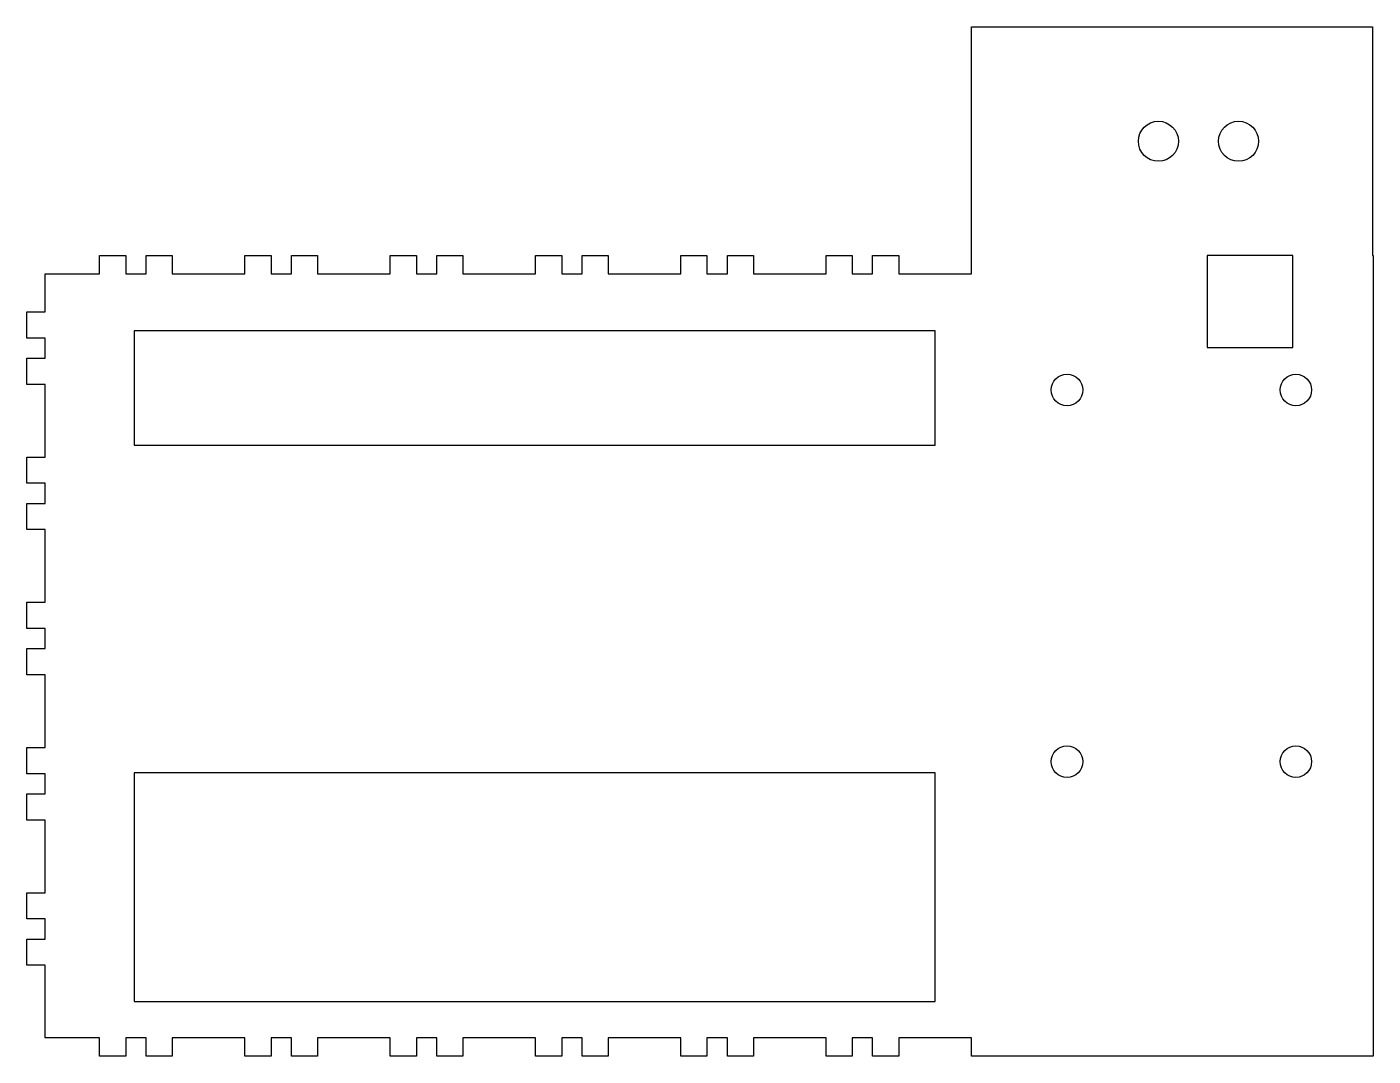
# Model space of a CAD drawing. Header units: millimetres. Extents: x 0 to 235, y 0 to 180.
import ezdxf

# ---------------------------------------------------------------- set-up
doc = ezdxf.new("R2010")
doc.units = ezdxf.units.MM
doc.layers.add('SLD-0', color=179, linetype='Continuous')

msp = doc.modelspace()

# ---------------------------------------------------------------- linework, layer by layer
at = {"layer": 'SLD-0'}
for p, q in [((165.2, 136.825), (165.2, 180)), ((165.2, 180), (235.3, 180)), ((235.3, 180), (235.3, 140)), ((12.8, 136.825), (12.8, 140)), ((12.8, 140), (17.372, 140)), ((17.372, 140), (17.372, 136.825)), ((20.928, 136.825), (20.928, 140)), ((20.928, 140), (25.5, 140)), ((25.5, 140), (25.5, 136.825)), ((38.2, 136.825), (38.2, 140)), ((38.2, 140), (42.772, 140)), ((42.772, 140), (42.772, 136.825)), ((46.328, 136.825), (46.328, 140)), ((46.328, 140), (50.9, 140)), ((50.9, 140), (50.9, 136.825)), ((63.6, 136.825), (63.6, 140)), ((63.6, 140), (68.172, 140)), ((68.172, 140), (68.172, 136.825)), ((71.728, 136.825), (71.728, 140)), ((71.728, 140), (76.3, 140)), ((76.3, 140), (76.3, 136.825)), ((89, 136.825), (89, 140)), ((89, 140), (93.572, 140)), ((93.572, 140), (93.572, 136.825)), ((97.128, 136.825), (97.128, 140)), ((97.128, 140), (101.7, 140)), ((101.7, 140), (101.7, 136.825)), ((114.4, 136.825), (114.4, 140)), ((114.4, 140), (118.972, 140)), ((118.972, 140), (118.972, 136.825)), ((122.528, 136.825), (122.528, 140)), ((122.528, 140), (127.1, 140)), ((127.1, 140), (127.1, 136.825)), ((139.8, 136.825), (139.8, 140)), ((139.8, 140), (144.372, 140)), ((144.372, 140), (144.372, 136.825)), ((147.928, 136.825), (147.928, 140)), ((147.928, 140), (152.5, 140)), ((152.5, 140), (152.5, 136.825)), ((221.4, 140), (206.4, 140)), ((206.4, 140), (206.4, 123.9306)), ((221.4, 123.9306), (221.4, 140)), ((235.3, 140), (235.4, 140)), ((235.4, 140), (235.4, 0)), ((3.275, 130.175), (3.275, 136.825)), ((3.275, 136.825), (12.8, 136.825)), ((17.372, 136.825), (20.928, 136.825)), ((25.5, 136.825), (38.2, 136.825)), ((42.772, 136.825), (46.328, 136.825)), ((50.9, 136.825), (63.6, 136.825)), ((68.172, 136.825), (71.728, 136.825)), ((76.3, 136.825), (89, 136.825)), ((93.572, 136.825), (97.128, 136.825)), ((101.7, 136.825), (114.4, 136.825)), ((118.972, 136.825), (122.528, 136.825)), ((127.1, 136.825), (139.8, 136.825)), ((144.372, 136.825), (147.928, 136.825)), ((152.5, 136.825), (165.2, 136.825)), ((0.1, 125.5776), (0.1, 130.175)), ((0.1, 130.175), (3.275, 130.175)), ((3.275, 125.5776), (0.1, 125.5776)), ((3.275, 122.0724), (3.275, 125.5776)), ((158.85, 126.825), (18.85, 126.825)), ((18.85, 126.825), (18.85, 106.825)), ((158.85, 106.825), (158.85, 126.825)), ((206.4, 123.9306), (221.4, 123.9306)), ((0.1, 117.475), (0.1, 122.0724)), ((0.1, 122.0724), (3.275, 122.0724)), ((3.275, 117.475), (0.1, 117.475)), ((3.275, 104.775), (3.275, 117.475)), ((18.85, 106.825), (158.85, 106.825)), ((0.1, 100.1776), (0.1, 104.775)), ((0.1, 104.775), (3.275, 104.775)), ((3.275, 100.1776), (0.1, 100.1776)), ((3.275, 96.6724), (3.275, 100.1776)), ((0.1, 92.075), (0.1, 96.6724)), ((0.1, 96.6724), (3.275, 96.6724)), ((3.275, 92.075), (0.1, 92.075)), ((3.275, 79.375), (3.275, 92.075)), ((0.1, 74.7776), (0.1, 79.375)), ((0.1, 79.375), (3.275, 79.375)), ((3.275, 74.7776), (0.1, 74.7776)), ((3.275, 71.2724), (3.275, 74.7776)), ((0.1, 66.675), (0.1, 71.2724)), ((0.1, 71.2724), (3.275, 71.2724)), ((3.275, 66.675), (0.1, 66.675)), ((3.275, 53.975), (3.275, 66.675)), ((0.1, 49.3776), (0.1, 53.975)), ((0.1, 53.975), (3.275, 53.975)), ((18.85, 49.525), (18.85, 9.525)), ((158.85, 49.525), (18.85, 49.525)), ((158.85, 9.525), (158.85, 49.525)), ((3.275, 49.3776), (0.1, 49.3776)), ((3.275, 45.8724), (3.275, 49.3776)), ((0.1, 41.275), (0.1, 45.8724)), ((0.1, 45.8724), (3.275, 45.8724)), ((3.275, 41.275), (0.1, 41.275)), ((3.275, 28.575), (3.275, 41.275)), ((0.1, 23.9776), (0.1, 28.575)), ((0.1, 28.575), (3.275, 28.575)), ((3.275, 23.9776), (0.1, 23.9776)), ((3.275, 20.4724), (3.275, 23.9776)), ((0.1, 15.875), (0.1, 20.4724)), ((0.1, 20.4724), (3.275, 20.4724)), ((3.275, 15.875), (0.1, 15.875)), ((3.275, 3.175), (3.275, 15.875)), ((18.85, 9.525), (158.85, 9.525)), ((12.8, 3.175), (3.275, 3.175)), ((12.8, 0), (12.8, 3.175)), ((20.928, 3.175), (17.372, 3.175)), ((17.372, 3.175), (17.372, 0)), ((20.928, 0), (20.928, 3.175)), ((38.2, 3.175), (25.5, 3.175)), ((25.5, 3.175), (25.5, 0)), ((38.2, 0), (38.2, 3.175)), ((46.328, 3.175), (42.772, 3.175)), ((42.772, 3.175), (42.772, 0)), ((46.328, 0), (46.328, 3.175)), ((63.6, 3.175), (50.9, 3.175)), ((50.9, 3.175), (50.9, 0)), ((63.6, 0), (63.6, 3.175)), ((71.728, 3.175), (68.172, 3.175)), ((68.172, 3.175), (68.172, 0)), ((71.728, 0), (71.728, 3.175)), ((89, 3.175), (76.3, 3.175)), ((76.3, 3.175), (76.3, 0)), ((89, 0), (89, 3.175)), ((97.128, 3.175), (93.572, 3.175)), ((93.572, 3.175), (93.572, 0)), ((97.128, 0), (97.128, 3.175)), ((114.4, 3.175), (101.7, 3.175)), ((101.7, 3.175), (101.7, 0)), ((114.4, 0), (114.4, 3.175)), ((122.528, 3.175), (118.972, 3.175)), ((118.972, 3.175), (118.972, 0)), ((122.528, 0), (122.528, 3.175)), ((139.8, 3.175), (127.1, 3.175)), ((127.1, 3.175), (127.1, 0)), ((139.8, 0), (139.8, 3.175)), ((147.928, 3.175), (144.372, 3.175)), ((144.372, 3.175), (144.372, 0)), ((147.928, 0), (147.928, 3.175)), ((165.2, 3.175), (152.5, 3.175)), ((152.5, 3.175), (152.5, 0)), ((165.2, 0), (165.2, 3.175)), ((17.372, 0), (12.8, 0)), ((25.5, 0), (20.928, 0)), ((42.772, 0), (38.2, 0)), ((50.9, 0), (46.328, 0)), ((68.172, 0), (63.6, 0)), ((76.3, 0), (71.728, 0)), ((93.572, 0), (89, 0)), ((101.7, 0), (97.128, 0)), ((118.972, 0), (114.4, 0)), ((127.1, 0), (122.528, 0)), ((144.372, 0), (139.8, 0)), ((152.5, 0), (147.928, 0)), ((235.4, 0), (165.2, 0))]:
    msp.add_line(p, q, dxfattribs=at)
for centre, radius in [((197.88, 160), 3.5), ((211.88, 160), 3.5), ((181.9, 116.5), 2.75), ((221.9, 116.5), 2.75), ((181.9, 51.5), 2.75), ((221.9, 51.5), 2.75)]:
    msp.add_circle(centre, radius, dxfattribs=at)

doc.saveas('drawing.dxf')
